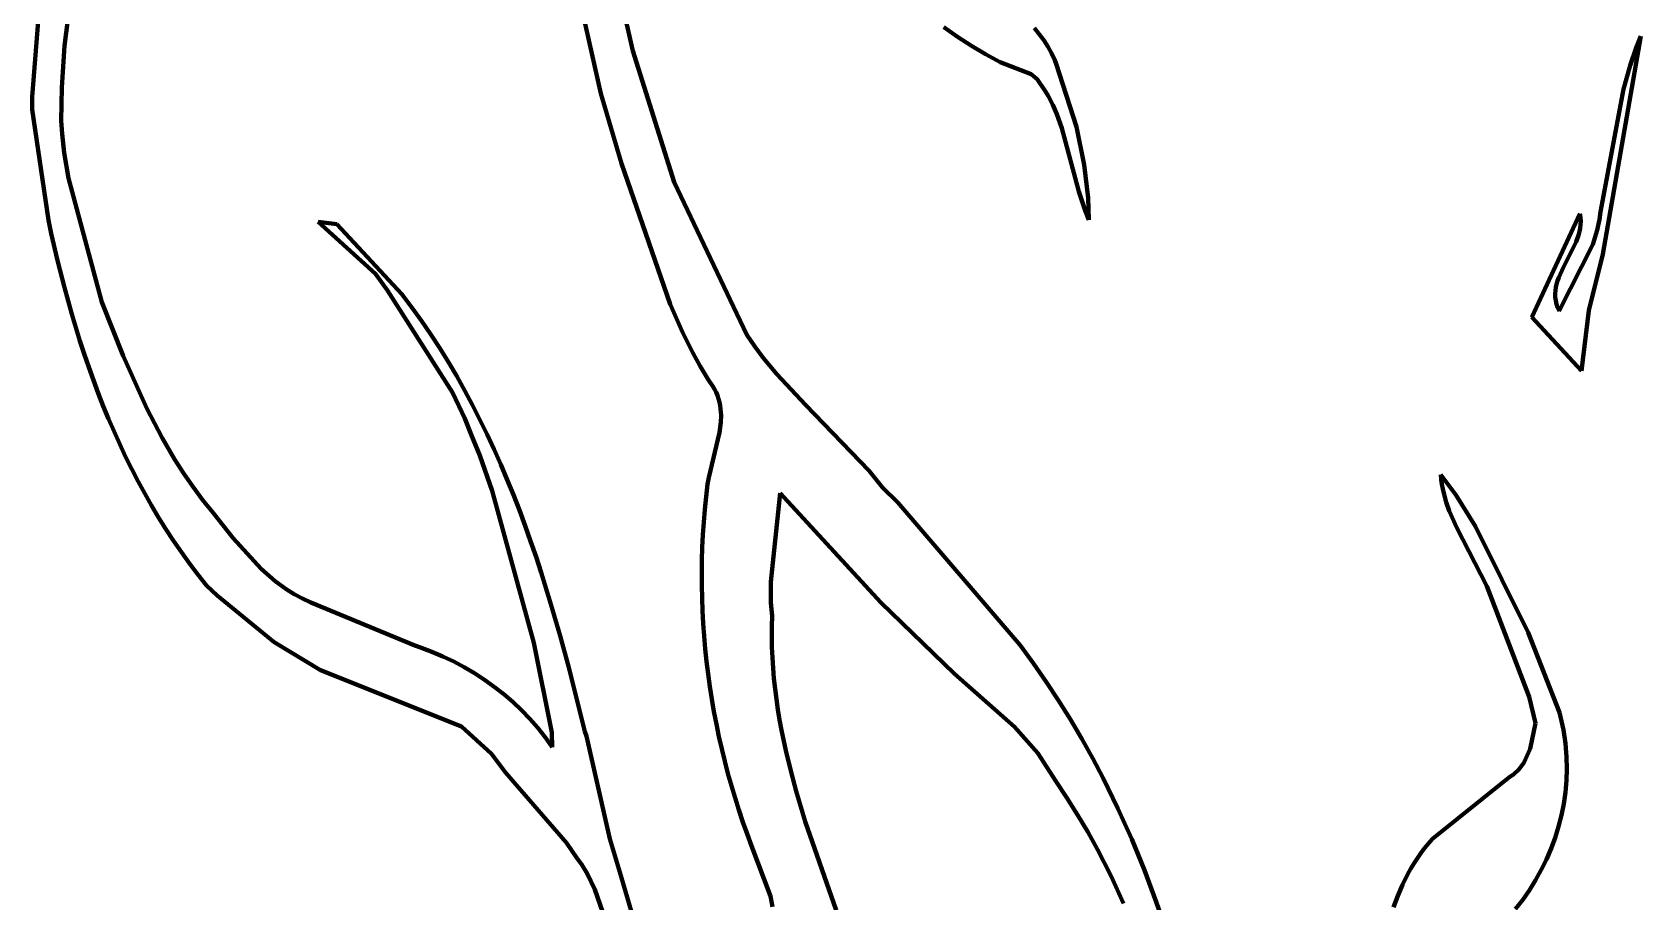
# Model space of a CAD drawing. Header units: millimetres. Extents: x 0 to 15.3, y 0 to 17.7.
# Drawn here: x 2.828 to 5.536, y 6.213 to 7.678 of the extents above; entities that cross this region are included whole.
import ezdxf

# ---------------------------------------------------------------- set-up
doc = ezdxf.new("R2010")
doc.units = ezdxf.units.MM
doc.layers.add('color#0a0a0aff', color=7, linetype='CONTINUOUS', lineweight=100)
doc.layers.add('color#ffffffff', color=7, linetype='CONTINUOUS', lineweight=100)

msp = doc.modelspace()

# ---------------------------------------------------------------- linework, layer by layer
at = {"layer": 'color#0a0a0aff'}
for p, q in [((3.7539, 8.0276), (3.8387, 7.6463)), ((2.8276, 7.5689), (2.8447, 7.7832)), ((2.8925, 7.738), (2.8822, 7.6545)), ((3.7853, 7.5743), (3.7546, 7.7088)), ((4.3855, 7.6696), (4.3628, 7.6858)), ((4.409, 7.6544), (4.3855, 7.6696)), ((4.5152, 7.6844), (4.5309, 7.6643)), ((5.5361, 7.6708), (5.4724, 7.3034)), ((5.5282, 7.6514), (5.5361, 7.6708)), ((2.8822, 7.6545), (2.8774, 7.5845)), ((3.8387, 7.6463), (3.9086, 7.4248)), ((4.433, 7.6403), (4.409, 7.6544)), ((4.4577, 7.6271), (4.433, 7.6403)), ((4.5309, 7.6643), (4.5378, 7.6536)), ((4.5378, 7.6536), (4.544, 7.6423)), ((4.544, 7.6423), (4.5494, 7.6304)), ((5.5179, 7.6217), (5.5282, 7.6514)), ((4.5098, 7.6071), (4.4577, 7.6271)), ((4.5494, 7.6304), (4.5517, 7.6243)), ((4.5517, 7.6243), (4.5858, 7.5179)), ((5.5067, 7.5814), (5.5179, 7.6217)), ((2.8774, 7.5845), (2.8763, 7.5283)), ((4.5196, 7.5984), (4.5098, 7.6071)), ((4.5243, 7.5915), (4.5196, 7.5984)), ((4.5293, 7.5845), (4.5243, 7.5915)), ((4.5339, 7.5774), (4.5293, 7.5845)), ((2.8277, 7.5472), (2.8276, 7.5689)), ((3.82, 7.4565), (3.7853, 7.5743)), ((4.5382, 7.5701), (4.5339, 7.5774)), ((4.546, 7.5551), (4.5382, 7.5701)), ((5.4684, 7.3749), (5.5067, 7.5814)), ((2.8549, 7.3609), (2.8277, 7.5472)), ((4.5527, 7.5397), (4.546, 7.5551)), ((4.5612, 7.516), (4.5527, 7.5397)), ((2.8763, 7.5283), (2.8778, 7.5066)), ((2.8778, 7.5066), (2.8815, 7.4744)), ((4.5897, 7.4093), (4.5612, 7.516)), ((4.5858, 7.5179), (4.599, 7.4541)), ((2.8815, 7.4744), (2.889, 7.4318)), ((3.8298, 7.4274), (3.82, 7.4565)), ((4.599, 7.4541), (4.6054, 7.3986)), ((2.889, 7.4318), (2.9448, 7.2227)), ((3.902, 7.2196), (3.8298, 7.4274)), ((3.9086, 7.4248), (4.0309, 7.1678)), ((4.6004, 7.3771), (4.5897, 7.4093)), ((4.6054, 7.3986), (4.6068, 7.3615)), ((4.6068, 7.3615), (4.6004, 7.3771)), ((5.3527, 7.1974), (5.4336, 7.3717)), ((5.4336, 7.3717), (5.4345, 7.3655)), ((5.4666, 7.3623), (5.4684, 7.3749)), ((2.8598, 7.3382), (2.8549, 7.3609)), ((3.4057, 7.2704), (3.3093, 7.3581)), ((3.3093, 7.3581), (3.3406, 7.3544)), ((3.3406, 7.3544), (3.4499, 7.2363)), ((5.4329, 7.3417), (5.4314, 7.3359)), ((5.434, 7.3475), (5.4329, 7.3417)), ((5.4347, 7.3535), (5.434, 7.3475)), ((5.4345, 7.3655), (5.4349, 7.3595)), ((5.4349, 7.3595), (5.4347, 7.3535)), ((5.4551, 7.3201), (5.4626, 7.3439)), ((5.4626, 7.3439), (5.4666, 7.3623)), ((2.8703, 7.2928), (2.8598, 7.3382)), ((5.3988, 7.2081), (5.4551, 7.3201)), ((5.4274, 7.3245), (5.4054, 7.2805)), ((5.4314, 7.3359), (5.4274, 7.3245)), ((2.8818, 7.2476), (2.8703, 7.2928)), ((5.4724, 7.3034), (5.4488, 7.209)), ((3.4257, 7.2427), (3.4057, 7.2704)), ((5.398, 7.2642), (5.3961, 7.2588)), ((5.4054, 7.2805), (5.398, 7.2642)), ((2.8943, 7.2025), (2.8818, 7.2476)), ((3.5351, 7.0707), (3.4257, 7.2427)), ((3.4499, 7.2363), (3.4667, 7.214)), ((5.3923, 7.2423), (5.3919, 7.2367)), ((5.3919, 7.2367), (5.3921, 7.2311)), ((5.3932, 7.2478), (5.3923, 7.2423)), ((5.3944, 7.2533), (5.3932, 7.2478)), ((5.3961, 7.2588), (5.3944, 7.2533)), ((2.9448, 7.2227), (2.9807, 7.1324)), ((3.4667, 7.214), (3.483, 7.1914)), ((3.9226, 7.1722), (3.902, 7.2196)), ((5.3921, 7.2311), (5.3928, 7.2254)), ((5.3928, 7.2254), (5.3941, 7.2197)), ((5.3941, 7.2197), (5.3961, 7.2139)), ((5.3961, 7.2139), (5.3988, 7.2081)), ((5.4488, 7.209), (5.4361, 7.1073)), ((2.9079, 7.1578), (2.8943, 7.2025)), ((3.483, 7.1914), (3.4987, 7.1685)), ((5.4361, 7.1073), (5.3527, 7.1974)), ((2.9152, 7.1355), (2.9079, 7.1578)), ((3.4987, 7.1685), (3.5138, 7.1453)), ((3.9398, 7.1375), (3.9226, 7.1722)), ((4.0309, 7.1678), (4.0443, 7.1481)), ((2.9227, 7.1134), (2.9152, 7.1355)), ((2.9807, 7.1324), (3.0207, 7.0436)), ((3.5138, 7.1453), (3.5284, 7.1217)), ((3.9524, 7.1149), (3.9398, 7.1375)), ((4.0443, 7.1481), (4.0586, 7.1292)), ((4.0586, 7.1292), (4.0813, 7.1018)), ((2.9306, 7.0914), (2.9227, 7.1134)), ((3.5284, 7.1217), (3.5425, 7.0979)), ((3.5425, 7.0979), (3.556, 7.0737)), ((3.9659, 7.0927), (3.9524, 7.1149)), ((4.0813, 7.1018), (4.1298, 7.0498)), ((2.9388, 7.0695), (2.9306, 7.0914)), ((2.9473, 7.0478), (2.9388, 7.0695)), ((3.556, 7.0269), (3.5351, 7.0707)), ((3.556, 7.0737), (3.569, 7.0493)), ((3.973, 7.0818), (3.9659, 7.0927)), ((3.9762, 7.0765), (3.973, 7.0818)), ((3.979, 7.0711), (3.9762, 7.0765)), ((3.9814, 7.0656), (3.979, 7.0711)), ((2.9562, 7.0262), (2.9473, 7.0478)), ((3.0207, 7.0436), (3.0464, 6.9944)), ((3.569, 7.0493), (3.5816, 7.0247)), ((3.9833, 7.0601), (3.9814, 7.0656)), ((3.9848, 7.0545), (3.9833, 7.0601)), ((3.986, 7.0489), (3.9848, 7.0545)), ((3.9868, 7.0433), (3.986, 7.0489)), ((3.9875, 7.0319), (3.9868, 7.0433)), ((4.1298, 7.0498), (4.2366, 6.9385)), ((2.9654, 7.0048), (2.9562, 7.0262)), ((3.5668, 6.9997), (3.556, 7.0269)), ((3.5816, 7.0247), (3.5937, 6.9998)), ((3.9848, 7.003), (3.9871, 7.0204)), ((3.9871, 7.0204), (3.9875, 7.0319)), ((2.975, 6.9835), (2.9654, 7.0048)), ((3.0464, 6.9944), (3.0674, 6.9584)), ((3.5812, 6.9646), (3.5668, 6.9997)), ((3.5937, 6.9998), (3.6054, 6.9747)), ((3.9667, 6.9276), (3.9848, 7.003)), ((2.9849, 6.9624), (2.975, 6.9835)), ((2.9952, 6.9416), (2.9849, 6.9624)), ((3.6021, 6.9051), (3.5812, 6.9646)), ((3.6054, 6.9747), (3.6166, 6.9494)), ((3.006, 6.9209), (2.9952, 6.9416)), ((3.0674, 6.9584), (3.0823, 6.935)), ((3.0823, 6.935), (3.098, 6.9122)), ((3.6166, 6.9494), (3.6274, 6.9238)), ((4.2366, 6.9385), (4.2591, 6.9109)), ((3.0171, 6.9004), (3.006, 6.9209)), ((3.098, 6.9122), (3.1146, 6.8898)), ((3.6274, 6.9238), (3.6378, 6.8981)), ((3.9624, 6.8951), (3.9649, 6.9163)), ((3.9649, 6.9163), (3.9667, 6.9276)), ((4.2591, 6.9109), (4.2853, 6.8853)), ((5.1995, 6.9319), (5.2244, 6.8981)), ((5.2002, 6.924), (5.1995, 6.9319)), ((5.2013, 6.9162), (5.2002, 6.924)), ((5.2027, 6.9084), (5.2013, 6.9162)), ((5.2043, 6.9008), (5.2027, 6.9084)), ((3.0286, 6.8802), (3.0171, 6.9004)), ((3.0405, 6.8602), (3.0286, 6.8802)), ((3.1146, 6.8898), (3.1321, 6.8681)), ((3.6722, 6.6492), (3.6021, 6.9051)), ((3.6378, 6.8981), (3.6479, 6.8723)), ((3.9602, 6.8738), (3.9624, 6.8951)), ((4.0872, 6.9012), (4.0714, 6.752)), ((4.2563, 6.7171), (4.0872, 6.9012)), ((4.2853, 6.8853), (4.4911, 6.6449)), ((5.2085, 6.8858), (5.2043, 6.9008)), ((5.2137, 6.8712), (5.2085, 6.8858)), ((5.2244, 6.8981), (5.2577, 6.845)), ((3.0529, 6.8404), (3.0405, 6.8602)), ((3.1321, 6.8681), (3.166, 6.8254)), ((3.6479, 6.8723), (3.6575, 6.8462)), ((3.9584, 6.8525), (3.9602, 6.8738)), ((5.2262, 6.8425), (5.2137, 6.8712)), ((3.0656, 6.8209), (3.0529, 6.8404)), ((3.6575, 6.8462), (3.6669, 6.82)), ((3.9559, 6.8098), (3.957, 6.8311)), ((3.957, 6.8311), (3.9584, 6.8525)), ((5.2766, 6.7443), (5.2262, 6.8425)), ((5.2577, 6.845), (5.3463, 6.6666)), ((3.0789, 6.8017), (3.0656, 6.8209)), ((3.0926, 6.7828), (3.0789, 6.8017)), ((3.166, 6.8254), (3.2134, 6.7734)), ((3.6669, 6.82), (3.6759, 6.7937)), ((3.9553, 6.7884), (3.9559, 6.8098)), ((3.1067, 6.7641), (3.0926, 6.7828)), ((3.2134, 6.7734), (3.2368, 6.7529)), ((3.6759, 6.7937), (3.6846, 6.7673)), ((3.9549, 6.7671), (3.9553, 6.7884)), ((3.1213, 6.7457), (3.1067, 6.7641)), ((3.1391, 6.7285), (3.1213, 6.7457)), ((3.2368, 6.7529), (3.2555, 6.7392)), ((3.6846, 6.7673), (3.7011, 6.7142)), ((3.955, 6.7457), (3.9549, 6.7671)), ((3.9554, 6.7243), (3.955, 6.7457)), ((4.0714, 6.752), (4.0715, 6.7163)), ((5.2851, 6.7225), (5.2766, 6.7443)), ((3.2351, 6.6501), (3.1391, 6.7285)), ((3.2555, 6.7392), (3.2687, 6.7309)), ((3.2687, 6.7309), (3.2825, 6.7235)), ((3.2825, 6.7235), (3.2969, 6.7169)), ((3.9562, 6.703), (3.9554, 6.7243)), ((5.3479, 6.558), (5.2851, 6.7225)), ((3.2969, 6.7169), (3.4719, 6.6444)), ((3.7011, 6.7142), (3.7166, 6.6608)), ((3.9574, 6.6816), (3.9562, 6.703)), ((4.0715, 6.7163), (4.0737, 6.6947)), ((4.0737, 6.6947), (4.0731, 6.677)), ((4.3804, 6.5965), (4.2563, 6.7171)), ((3.9589, 6.6603), (3.9574, 6.6816)), ((4.0731, 6.677), (4.0729, 6.6592)), ((5.3463, 6.6666), (5.3991, 6.5318)), ((3.3128, 6.603), (3.2351, 6.6501)), ((3.4719, 6.6444), (3.4815, 6.6411)), ((3.4815, 6.6411), (3.5005, 6.634)), ((3.7025, 6.4981), (3.6722, 6.6492)), ((3.7166, 6.6608), (3.7312, 6.6072)), ((3.9608, 6.639), (3.9589, 6.6603)), ((3.963, 6.6178), (3.9608, 6.639)), ((4.0729, 6.6592), (4.0732, 6.6416)), ((4.0732, 6.6416), (4.0739, 6.624)), ((4.4911, 6.6449), (4.5135, 6.6144)), ((3.5005, 6.634), (3.5191, 6.6261)), ((3.5191, 6.6261), (3.5373, 6.6174)), ((3.5373, 6.6174), (3.5551, 6.6079)), ((3.9656, 6.5966), (3.963, 6.6178)), ((4.0739, 6.624), (4.075, 6.6064)), ((4.5135, 6.6144), (4.535, 6.5834)), ((3.5502, 6.508), (3.3128, 6.603)), ((3.5551, 6.6079), (3.5725, 6.5977)), ((3.5725, 6.5977), (3.5894, 6.5867)), ((3.5894, 6.5867), (3.6057, 6.575)), ((3.7312, 6.6072), (3.7582, 6.4998)), ((3.9686, 6.5754), (3.9656, 6.5966)), ((4.075, 6.6064), (4.0765, 6.5888)), ((4.0765, 6.5888), (4.0784, 6.5714)), ((4.4814, 6.5075), (4.3804, 6.5965)), ((4.535, 6.5834), (4.5557, 6.5518)), ((3.6057, 6.575), (3.6216, 6.5625)), ((3.6216, 6.5625), (3.6368, 6.5494)), ((3.9719, 6.5543), (3.9686, 6.5754)), ((4.0784, 6.5714), (4.0806, 6.5539)), ((5.3588, 6.5135), (5.3479, 6.558)), ((3.6368, 6.5494), (3.6514, 6.5355)), ((3.6514, 6.5355), (3.6654, 6.521)), ((3.9755, 6.5332), (3.9719, 6.5543)), ((3.9796, 6.5122), (3.9755, 6.5332)), ((4.0806, 6.5539), (4.0832, 6.5365)), ((4.0832, 6.5365), (4.0861, 6.5192)), ((4.5557, 6.5518), (4.5756, 6.5198)), ((5.3991, 6.5318), (5.4061, 6.5023)), ((3.6007, 6.4618), (3.5502, 6.508)), ((3.6654, 6.521), (3.6787, 6.5058)), ((3.6787, 6.5058), (3.6913, 6.4899)), ((3.9839, 6.4913), (3.9796, 6.5122)), ((4.0861, 6.5192), (4.0893, 6.5019)), ((4.0893, 6.5019), (4.0965, 6.4674)), ((4.5211, 6.4632), (4.4814, 6.5075)), ((4.5756, 6.5198), (4.5948, 6.4873)), ((5.3497, 6.4704), (5.3588, 6.5135)), ((5.4061, 6.5023), (5.4094, 6.4797)), ((3.6913, 6.4899), (3.7031, 6.4734)), ((3.7031, 6.4734), (3.7025, 6.4981)), ((3.7582, 6.4998), (3.7607, 6.4918)), ((3.7607, 6.4918), (3.8002, 6.3191)), ((3.9886, 6.4705), (3.9839, 6.4913)), ((4.5948, 6.4873), (4.6132, 6.4543)), ((5.4094, 6.4797), (5.4106, 6.4644)), ((3.6244, 6.4305), (3.6007, 6.4618)), ((3.9937, 6.4497), (3.9886, 6.4705)), ((3.9991, 6.429), (3.9937, 6.4497)), ((4.0965, 6.4674), (4.1048, 6.4332)), ((4.5509, 6.416), (4.5211, 6.4632)), ((4.6132, 6.4543), (4.6307, 6.4209)), ((5.3305, 6.4355), (5.3391, 6.4471)), ((5.3391, 6.4471), (5.3497, 6.4704)), ((5.4106, 6.4644), (5.4109, 6.4567)), ((5.4109, 6.4567), (5.4114, 6.4368)), ((3.7274, 6.3119), (3.6244, 6.4305)), ((4.0049, 6.4084), (3.9991, 6.429)), ((4.1048, 6.4332), (4.1141, 6.3991)), ((4.6307, 6.4209), (4.6557, 6.37)), ((5.1854, 6.3188), (5.3132, 6.4216)), ((5.3132, 6.4216), (5.3225, 6.428)), ((5.3225, 6.428), (5.3305, 6.4355)), ((5.4114, 6.4368), (5.4108, 6.4171)), ((4.011, 6.3879), (4.0049, 6.4084)), ((4.1141, 6.3991), (4.1293, 6.3483)), ((4.5699, 6.388), (4.5509, 6.416)), ((5.4091, 6.3974), (5.4063, 6.3779)), ((5.4108, 6.4171), (5.4091, 6.3974)), ((4.0174, 6.3675), (4.011, 6.3879)), ((4.0242, 6.3472), (4.0174, 6.3675)), ((4.5879, 6.3595), (4.5699, 6.388)), ((4.6557, 6.37), (4.6789, 6.3184)), ((5.4063, 6.3779), (5.4025, 6.3586)), ((4.0313, 6.3271), (4.0242, 6.3472)), ((4.1293, 6.3483), (4.1815, 6.1985)), ((4.605, 6.3305), (4.5879, 6.3595)), ((5.3976, 6.3396), (5.3918, 6.3208)), ((5.4025, 6.3586), (5.3976, 6.3396)), ((3.7452, 6.2858), (3.7274, 6.3119)), ((3.8002, 6.3191), (3.8171, 6.2625)), ((4.0388, 6.307), (4.0313, 6.3271)), ((4.6212, 6.301), (4.605, 6.3305)), ((4.6789, 6.3184), (4.7004, 6.266)), ((5.172, 6.3029), (5.1785, 6.311)), ((5.1785, 6.311), (5.1854, 6.3188)), ((5.3918, 6.3208), (5.3849, 6.3023)), ((3.7526, 6.276), (3.7452, 6.2858)), ((4.0708, 6.222), (4.0388, 6.307)), ((4.6441, 6.2559), (4.6212, 6.301)), ((5.1543, 6.2776), (5.1599, 6.2862)), ((5.1599, 6.2862), (5.1658, 6.2946)), ((5.1658, 6.2946), (5.172, 6.3029)), ((5.3772, 6.2842), (5.3685, 6.2666)), ((5.3849, 6.3023), (5.3772, 6.2842)), ((3.7622, 6.2606), (3.7526, 6.276)), ((3.775, 6.2334), (3.7622, 6.2606)), ((3.8171, 6.2625), (3.8392, 6.188)), ((4.7004, 6.266), (4.7203, 6.2129)), ((5.1349, 6.2416), (5.1441, 6.2599)), ((5.1441, 6.2599), (5.1491, 6.2688)), ((5.1491, 6.2688), (5.1543, 6.2776)), ((5.3685, 6.2666), (5.3589, 6.2493)), ((3.8127, 6.1247), (3.775, 6.2334)), ((4.6653, 6.21), (4.6441, 6.2559)), ((5.1268, 6.2228), (5.1349, 6.2416)), ((5.3485, 6.2326), (5.3373, 6.2163)), ((5.3589, 6.2493), (5.3485, 6.2326)), ((4.0739, 6.2043), (4.0708, 6.222)), ((4.7203, 6.2129), (4.7386, 6.1593)), ((5.1196, 6.2036), (5.1268, 6.2228)), ((5.3373, 6.2163), (5.3252, 6.2007))]:
    msp.add_line(p, q, dxfattribs=at)
at = {"layer": 'color#ffffffff'}
for p, q in [((3.8387, 7.6463), (3.7539, 8.0276)), ((2.8447, 7.7832), (2.8276, 7.5689)), ((2.8822, 7.6545), (2.8925, 7.738)), ((3.7546, 7.7088), (3.7853, 7.5743)), ((4.3628, 7.6858), (4.3855, 7.6696)), ((4.3855, 7.6696), (4.409, 7.6544)), ((4.5309, 7.6643), (4.5152, 7.6844)), ((5.4724, 7.3034), (5.5361, 7.6708)), ((5.5361, 7.6708), (5.5282, 7.6514)), ((2.8774, 7.5845), (2.8822, 7.6545)), ((3.9086, 7.4248), (3.8387, 7.6463)), ((4.409, 7.6544), (4.433, 7.6403)), ((4.433, 7.6403), (4.4577, 7.6271)), ((4.5378, 7.6536), (4.5309, 7.6643)), ((4.544, 7.6423), (4.5378, 7.6536)), ((4.5494, 7.6304), (4.544, 7.6423)), ((5.5282, 7.6514), (5.5179, 7.6217)), ((4.4577, 7.6271), (4.5098, 7.6071)), ((4.5517, 7.6243), (4.5494, 7.6304)), ((4.5858, 7.5179), (4.5517, 7.6243)), ((5.5179, 7.6217), (5.5067, 7.5814)), ((2.8763, 7.5283), (2.8774, 7.5845)), ((4.5098, 7.6071), (4.5196, 7.5984)), ((4.5196, 7.5984), (4.5243, 7.5915)), ((4.5243, 7.5915), (4.5293, 7.5845)), ((4.5293, 7.5845), (4.5339, 7.5774)), ((2.8276, 7.5689), (2.8277, 7.5472)), ((3.7853, 7.5743), (3.82, 7.4565)), ((4.5339, 7.5774), (4.5382, 7.5701)), ((4.5382, 7.5701), (4.546, 7.5551)), ((5.5067, 7.5814), (5.4684, 7.3749)), ((2.8277, 7.5472), (2.8549, 7.3609)), ((4.546, 7.5551), (4.5527, 7.5397)), ((4.5527, 7.5397), (4.5612, 7.516)), ((2.8778, 7.5066), (2.8763, 7.5283)), ((2.8815, 7.4744), (2.8778, 7.5066)), ((4.5612, 7.516), (4.5897, 7.4093)), ((4.599, 7.4541), (4.5858, 7.5179)), ((2.889, 7.4318), (2.8815, 7.4744)), ((3.82, 7.4565), (3.8298, 7.4274)), ((4.6054, 7.3986), (4.599, 7.4541)), ((2.9448, 7.2227), (2.889, 7.4318)), ((3.8298, 7.4274), (3.902, 7.2196)), ((4.0309, 7.1678), (3.9086, 7.4248)), ((4.5897, 7.4093), (4.6004, 7.3771)), ((4.6068, 7.3615), (4.6054, 7.3986)), ((4.6004, 7.3771), (4.6068, 7.3615)), ((5.4336, 7.3717), (5.3527, 7.1974)), ((5.4345, 7.3655), (5.4336, 7.3717)), ((5.4684, 7.3749), (5.4666, 7.3623)), ((2.8549, 7.3609), (2.8598, 7.3382)), ((3.3406, 7.3544), (3.3093, 7.3581)), ((3.3093, 7.3581), (3.4057, 7.2704)), ((3.4499, 7.2363), (3.3406, 7.3544)), ((5.4314, 7.3359), (5.4329, 7.3417)), ((5.4329, 7.3417), (5.434, 7.3475)), ((5.434, 7.3475), (5.4347, 7.3535)), ((5.4349, 7.3595), (5.4345, 7.3655)), ((5.4347, 7.3535), (5.4349, 7.3595)), ((5.4626, 7.3439), (5.4551, 7.3201)), ((5.4666, 7.3623), (5.4626, 7.3439)), ((2.8598, 7.3382), (2.8703, 7.2928)), ((5.4551, 7.3201), (5.3988, 7.2081)), ((5.4054, 7.2805), (5.4274, 7.3245)), ((5.4274, 7.3245), (5.4314, 7.3359)), ((2.8703, 7.2928), (2.8818, 7.2476)), ((5.4488, 7.209), (5.4724, 7.3034)), ((3.4057, 7.2704), (3.4257, 7.2427)), ((5.3961, 7.2588), (5.398, 7.2642)), ((5.398, 7.2642), (5.4054, 7.2805)), ((2.8818, 7.2476), (2.8943, 7.2025)), ((3.4257, 7.2427), (3.5351, 7.0707)), ((3.4667, 7.214), (3.4499, 7.2363)), ((5.3919, 7.2367), (5.3923, 7.2423)), ((5.3921, 7.2311), (5.3919, 7.2367)), ((5.3923, 7.2423), (5.3932, 7.2478)), ((5.3932, 7.2478), (5.3944, 7.2533)), ((5.3944, 7.2533), (5.3961, 7.2588)), ((2.9807, 7.1324), (2.9448, 7.2227)), ((3.483, 7.1914), (3.4667, 7.214)), ((3.902, 7.2196), (3.9226, 7.1722)), ((5.3928, 7.2254), (5.3921, 7.2311)), ((5.3941, 7.2197), (5.3928, 7.2254)), ((5.3961, 7.2139), (5.3941, 7.2197)), ((5.3988, 7.2081), (5.3961, 7.2139)), ((5.4361, 7.1073), (5.4488, 7.209)), ((2.8943, 7.2025), (2.9079, 7.1578)), ((3.4987, 7.1685), (3.483, 7.1914)), ((5.3527, 7.1974), (5.4361, 7.1073)), ((2.9079, 7.1578), (2.9152, 7.1355)), ((3.5138, 7.1453), (3.4987, 7.1685)), ((3.9226, 7.1722), (3.9398, 7.1375)), ((4.0443, 7.1481), (4.0309, 7.1678)), ((2.9152, 7.1355), (2.9227, 7.1134)), ((3.0207, 7.0436), (2.9807, 7.1324)), ((3.5284, 7.1217), (3.5138, 7.1453)), ((3.9398, 7.1375), (3.9524, 7.1149)), ((4.0586, 7.1292), (4.0443, 7.1481)), ((4.0813, 7.1018), (4.0586, 7.1292)), ((2.9227, 7.1134), (2.9306, 7.0914)), ((3.5425, 7.0979), (3.5284, 7.1217)), ((3.556, 7.0737), (3.5425, 7.0979)), ((3.9524, 7.1149), (3.9659, 7.0927)), ((4.1298, 7.0498), (4.0813, 7.1018)), ((2.9306, 7.0914), (2.9388, 7.0695)), ((2.9388, 7.0695), (2.9473, 7.0478)), ((3.5351, 7.0707), (3.556, 7.0269)), ((3.569, 7.0493), (3.556, 7.0737)), ((3.9659, 7.0927), (3.973, 7.0818)), ((3.973, 7.0818), (3.9762, 7.0765)), ((3.9762, 7.0765), (3.979, 7.0711)), ((3.979, 7.0711), (3.9814, 7.0656)), ((2.9473, 7.0478), (2.9562, 7.0262)), ((3.0464, 6.9944), (3.0207, 7.0436)), ((3.5816, 7.0247), (3.569, 7.0493)), ((3.9814, 7.0656), (3.9833, 7.0601)), ((3.9833, 7.0601), (3.9848, 7.0545)), ((3.9848, 7.0545), (3.986, 7.0489)), ((3.986, 7.0489), (3.9868, 7.0433)), ((3.9868, 7.0433), (3.9875, 7.0319)), ((4.2366, 6.9385), (4.1298, 7.0498)), ((2.9562, 7.0262), (2.9654, 7.0048)), ((3.556, 7.0269), (3.5668, 6.9997)), ((3.5937, 6.9998), (3.5816, 7.0247)), ((3.9871, 7.0204), (3.9848, 7.003)), ((3.9875, 7.0319), (3.9871, 7.0204)), ((2.9654, 7.0048), (2.975, 6.9835)), ((3.0674, 6.9584), (3.0464, 6.9944)), ((3.5668, 6.9997), (3.5812, 6.9646)), ((3.6054, 6.9747), (3.5937, 6.9998)), ((3.9848, 7.003), (3.9667, 6.9276)), ((2.975, 6.9835), (2.9849, 6.9624)), ((2.9849, 6.9624), (2.9952, 6.9416)), ((3.5812, 6.9646), (3.6021, 6.9051)), ((3.6166, 6.9494), (3.6054, 6.9747)), ((2.9952, 6.9416), (3.006, 6.9209)), ((3.0823, 6.935), (3.0674, 6.9584)), ((3.098, 6.9122), (3.0823, 6.935)), ((3.6274, 6.9238), (3.6166, 6.9494)), ((4.2591, 6.9109), (4.2366, 6.9385)), ((3.006, 6.9209), (3.0171, 6.9004)), ((3.1146, 6.8898), (3.098, 6.9122)), ((3.6378, 6.8981), (3.6274, 6.9238)), ((3.9649, 6.9163), (3.9624, 6.8951)), ((3.9667, 6.9276), (3.9649, 6.9163)), ((4.2853, 6.8853), (4.2591, 6.9109)), ((5.1995, 6.9319), (5.2002, 6.924)), ((5.2244, 6.8981), (5.1995, 6.9319)), ((5.2002, 6.924), (5.2013, 6.9162)), ((5.2013, 6.9162), (5.2027, 6.9084)), ((5.2027, 6.9084), (5.2043, 6.9008)), ((3.0171, 6.9004), (3.0286, 6.8802)), ((3.0286, 6.8802), (3.0405, 6.8602)), ((3.1321, 6.8681), (3.1146, 6.8898)), ((3.6021, 6.9051), (3.6722, 6.6492)), ((3.6479, 6.8723), (3.6378, 6.8981)), ((3.9624, 6.8951), (3.9602, 6.8738)), ((4.0714, 6.752), (4.0872, 6.9012)), ((4.0872, 6.9012), (4.2563, 6.7171)), ((4.4911, 6.6449), (4.2853, 6.8853)), ((5.2043, 6.9008), (5.2085, 6.8858)), ((5.2085, 6.8858), (5.2137, 6.8712)), ((5.2577, 6.845), (5.2244, 6.8981)), ((3.0405, 6.8602), (3.0529, 6.8404)), ((3.166, 6.8254), (3.1321, 6.8681)), ((3.6575, 6.8462), (3.6479, 6.8723)), ((3.9602, 6.8738), (3.9584, 6.8525)), ((5.2137, 6.8712), (5.2262, 6.8425)), ((3.0529, 6.8404), (3.0656, 6.8209)), ((3.6669, 6.82), (3.6575, 6.8462)), ((3.957, 6.8311), (3.9559, 6.8098)), ((3.9584, 6.8525), (3.957, 6.8311)), ((5.2262, 6.8425), (5.2766, 6.7443)), ((5.3463, 6.6666), (5.2577, 6.845)), ((3.0656, 6.8209), (3.0789, 6.8017)), ((3.0789, 6.8017), (3.0926, 6.7828)), ((3.2134, 6.7734), (3.166, 6.8254)), ((3.6759, 6.7937), (3.6669, 6.82)), ((3.9559, 6.8098), (3.9553, 6.7884)), ((3.0926, 6.7828), (3.1067, 6.7641)), ((3.2368, 6.7529), (3.2134, 6.7734)), ((3.6846, 6.7673), (3.6759, 6.7937)), ((3.9553, 6.7884), (3.9549, 6.7671)), ((3.1067, 6.7641), (3.1213, 6.7457)), ((3.1213, 6.7457), (3.1391, 6.7285)), ((3.2555, 6.7392), (3.2368, 6.7529)), ((3.7011, 6.7142), (3.6846, 6.7673)), ((3.9549, 6.7671), (3.955, 6.7457)), ((3.955, 6.7457), (3.9554, 6.7243)), ((4.0715, 6.7163), (4.0714, 6.752)), ((5.2766, 6.7443), (5.2851, 6.7225)), ((3.1391, 6.7285), (3.2351, 6.6501)), ((3.2687, 6.7309), (3.2555, 6.7392)), ((3.2825, 6.7235), (3.2687, 6.7309)), ((3.2969, 6.7169), (3.2825, 6.7235)), ((3.9554, 6.7243), (3.9562, 6.703)), ((5.2851, 6.7225), (5.3479, 6.558)), ((3.4719, 6.6444), (3.2969, 6.7169)), ((3.7166, 6.6608), (3.7011, 6.7142)), ((3.9562, 6.703), (3.9574, 6.6816)), ((4.0737, 6.6947), (4.0715, 6.7163)), ((4.0731, 6.677), (4.0737, 6.6947)), ((4.2563, 6.7171), (4.3804, 6.5965)), ((3.9574, 6.6816), (3.9589, 6.6603)), ((4.0729, 6.6592), (4.0731, 6.677)), ((5.3991, 6.5318), (5.3463, 6.6666)), ((3.2351, 6.6501), (3.3128, 6.603)), ((3.4815, 6.6411), (3.4719, 6.6444)), ((3.5005, 6.634), (3.4815, 6.6411)), ((3.6722, 6.6492), (3.7025, 6.4981)), ((3.7312, 6.6072), (3.7166, 6.6608)), ((3.9589, 6.6603), (3.9608, 6.639)), ((3.9608, 6.639), (3.963, 6.6178)), ((4.0732, 6.6416), (4.0729, 6.6592)), ((4.0739, 6.624), (4.0732, 6.6416)), ((4.5135, 6.6144), (4.4911, 6.6449)), ((3.5191, 6.6261), (3.5005, 6.634)), ((3.5373, 6.6174), (3.5191, 6.6261)), ((3.5551, 6.6079), (3.5373, 6.6174)), ((3.963, 6.6178), (3.9656, 6.5966)), ((4.075, 6.6064), (4.0739, 6.624)), ((4.535, 6.5834), (4.5135, 6.6144)), ((3.3128, 6.603), (3.5502, 6.508)), ((3.5725, 6.5977), (3.5551, 6.6079)), ((3.5894, 6.5867), (3.5725, 6.5977)), ((3.6057, 6.575), (3.5894, 6.5867)), ((3.7582, 6.4998), (3.7312, 6.6072)), ((3.9656, 6.5966), (3.9686, 6.5754)), ((4.0765, 6.5888), (4.075, 6.6064)), ((4.0784, 6.5714), (4.0765, 6.5888)), ((4.3804, 6.5965), (4.4814, 6.5075)), ((4.5557, 6.5518), (4.535, 6.5834)), ((3.6216, 6.5625), (3.6057, 6.575)), ((3.6368, 6.5494), (3.6216, 6.5625)), ((3.9686, 6.5754), (3.9719, 6.5543)), ((4.0806, 6.5539), (4.0784, 6.5714)), ((5.3479, 6.558), (5.3588, 6.5135)), ((3.6514, 6.5355), (3.6368, 6.5494)), ((3.6654, 6.521), (3.6514, 6.5355)), ((3.9719, 6.5543), (3.9755, 6.5332)), ((3.9755, 6.5332), (3.9796, 6.5122)), ((4.0832, 6.5365), (4.0806, 6.5539)), ((4.0861, 6.5192), (4.0832, 6.5365)), ((4.5756, 6.5198), (4.5557, 6.5518)), ((5.4061, 6.5023), (5.3991, 6.5318)), ((3.5502, 6.508), (3.6007, 6.4618)), ((3.6787, 6.5058), (3.6654, 6.521)), ((3.6913, 6.4899), (3.6787, 6.5058)), ((3.9796, 6.5122), (3.9839, 6.4913)), ((4.0893, 6.5019), (4.0861, 6.5192)), ((4.0965, 6.4674), (4.0893, 6.5019)), ((4.4814, 6.5075), (4.5211, 6.4632)), ((4.5948, 6.4873), (4.5756, 6.5198)), ((5.3588, 6.5135), (5.3497, 6.4704)), ((5.4094, 6.4797), (5.4061, 6.5023)), ((3.7031, 6.4734), (3.6913, 6.4899)), ((3.7025, 6.4981), (3.7031, 6.4734)), ((3.7607, 6.4918), (3.7582, 6.4998)), ((3.8002, 6.3191), (3.7607, 6.4918)), ((3.9839, 6.4913), (3.9886, 6.4705)), ((4.6132, 6.4543), (4.5948, 6.4873)), ((5.4106, 6.4644), (5.4094, 6.4797)), ((3.6007, 6.4618), (3.6244, 6.4305)), ((3.9886, 6.4705), (3.9937, 6.4497)), ((3.9937, 6.4497), (3.9991, 6.429)), ((4.1048, 6.4332), (4.0965, 6.4674)), ((4.5211, 6.4632), (4.5509, 6.416)), ((4.6307, 6.4209), (4.6132, 6.4543)), ((5.3391, 6.4471), (5.3305, 6.4355)), ((5.3497, 6.4704), (5.3391, 6.4471)), ((5.4109, 6.4567), (5.4106, 6.4644)), ((5.4114, 6.4368), (5.4109, 6.4567)), ((3.6244, 6.4305), (3.7274, 6.3119)), ((3.9991, 6.429), (4.0049, 6.4084)), ((4.1141, 6.3991), (4.1048, 6.4332)), ((4.6557, 6.37), (4.6307, 6.4209)), ((5.3132, 6.4216), (5.1854, 6.3188)), ((5.3225, 6.428), (5.3132, 6.4216)), ((5.3305, 6.4355), (5.3225, 6.428)), ((5.4108, 6.4171), (5.4114, 6.4368)), ((4.0049, 6.4084), (4.011, 6.3879)), ((4.1293, 6.3483), (4.1141, 6.3991)), ((4.5509, 6.416), (4.5699, 6.388)), ((5.4063, 6.3779), (5.4091, 6.3974)), ((5.4091, 6.3974), (5.4108, 6.4171)), ((4.011, 6.3879), (4.0174, 6.3675)), ((4.0174, 6.3675), (4.0242, 6.3472)), ((4.5699, 6.388), (4.5879, 6.3595)), ((4.6789, 6.3184), (4.6557, 6.37)), ((5.4025, 6.3586), (5.4063, 6.3779)), ((4.0242, 6.3472), (4.0313, 6.3271)), ((4.1815, 6.1985), (4.1293, 6.3483)), ((4.5879, 6.3595), (4.605, 6.3305)), ((5.3918, 6.3208), (5.3976, 6.3396)), ((5.3976, 6.3396), (5.4025, 6.3586)), ((3.7274, 6.3119), (3.7452, 6.2858)), ((3.8171, 6.2625), (3.8002, 6.3191)), ((4.0313, 6.3271), (4.0388, 6.307)), ((4.605, 6.3305), (4.6212, 6.301)), ((4.7004, 6.266), (4.6789, 6.3184)), ((5.1785, 6.311), (5.172, 6.3029)), ((5.1854, 6.3188), (5.1785, 6.311)), ((5.3849, 6.3023), (5.3918, 6.3208)), ((3.7452, 6.2858), (3.7526, 6.276)), ((4.0388, 6.307), (4.0708, 6.222)), ((4.6212, 6.301), (4.6441, 6.2559)), ((5.1599, 6.2862), (5.1543, 6.2776)), ((5.1658, 6.2946), (5.1599, 6.2862)), ((5.172, 6.3029), (5.1658, 6.2946)), ((5.3685, 6.2666), (5.3772, 6.2842)), ((5.3772, 6.2842), (5.3849, 6.3023)), ((3.7526, 6.276), (3.7622, 6.2606)), ((3.7622, 6.2606), (3.775, 6.2334)), ((3.8392, 6.188), (3.8171, 6.2625)), ((4.7203, 6.2129), (4.7004, 6.266)), ((5.1441, 6.2599), (5.1349, 6.2416)), ((5.1491, 6.2688), (5.1441, 6.2599)), ((5.1543, 6.2776), (5.1491, 6.2688)), ((5.3589, 6.2493), (5.3685, 6.2666)), ((3.775, 6.2334), (3.8127, 6.1247)), ((4.6441, 6.2559), (4.6653, 6.21)), ((5.1349, 6.2416), (5.1268, 6.2228)), ((5.3373, 6.2163), (5.3485, 6.2326)), ((5.3485, 6.2326), (5.3589, 6.2493)), ((4.0708, 6.222), (4.0739, 6.2043)), ((4.7386, 6.1593), (4.7203, 6.2129)), ((5.1268, 6.2228), (5.1196, 6.2036)), ((5.3252, 6.2007), (5.3373, 6.2163))]:
    msp.add_line(p, q, dxfattribs=at)

doc.saveas('drawing.dxf')
